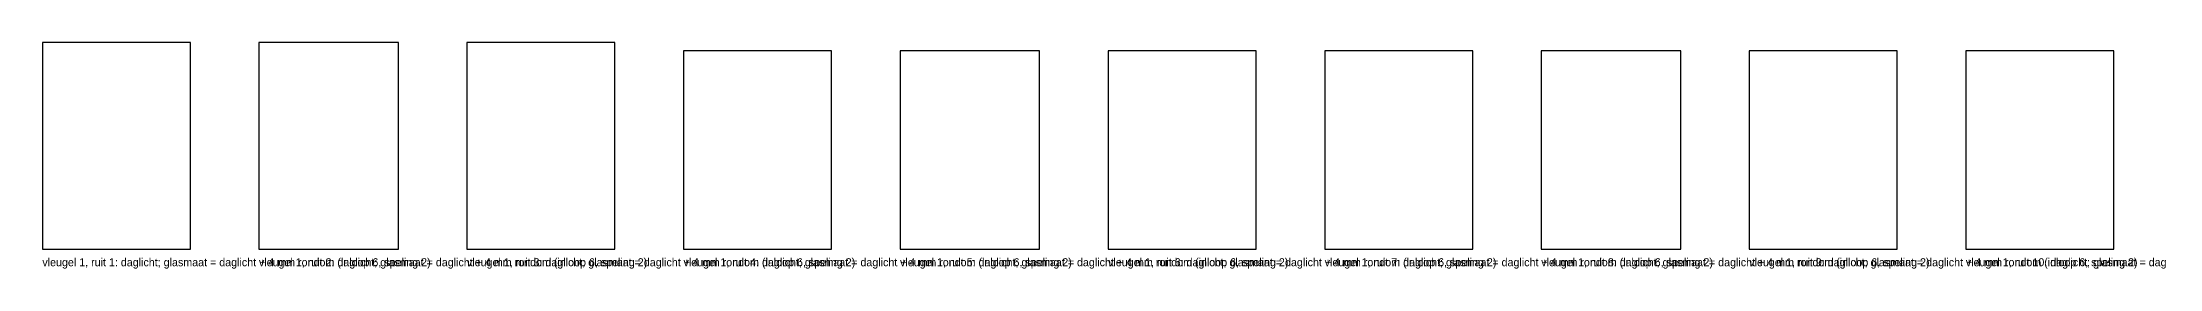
# Model space of a CAD drawing. Header units: millimetres. Extents: x 0 to 7042, y -34 to 362.
# Drawn here: x 0 to 3705, y -34 to 362 of the extents above; entities that cross this region are included whole.
import ezdxf

# ---------------------------------------------------------------- set-up
doc = ezdxf.new("R2010")
doc.units = ezdxf.units.MM

msp = doc.modelspace()

# ---------------------------------------------------------------- linework, layer by layer
at = {"layer": 'DAGLICHT'}
for p, q in [((259, 361.8333), (0, 361.8333)), ((0, 361.8333), (0, 0)), ((259, 0), (259, 361.8333)), ((623, 361.8333), (379, 361.8333)), ((379, 361.8333), (379, 0)), ((623, 0), (623, 361.8333)), ((1002, 361.8333), (743, 361.8333)), ((743, 361.8333), (743, 0)), ((1002, 0), (1002, 361.8333)), ((1381, 346.8333), (1122, 346.8333)), ((1122, 346.8333), (1122, 0)), ((1381, 0), (1381, 346.8333)), ((1745, 346.8333), (1501, 346.8333)), ((1501, 346.8333), (1501, 0)), ((1745, 0), (1745, 346.8333)), ((2124, 346.8333), (1865, 346.8333)), ((1865, 346.8333), (1865, 0)), ((2124, 0), (2124, 346.8333)), ((2503, 346.8333), (2244, 346.8333)), ((2244, 346.8333), (2244, 0)), ((2503, 0), (2503, 346.8333)), ((2867, 346.8333), (2623, 346.8333)), ((2623, 346.8333), (2623, 0)), ((2867, 0), (2867, 346.8333)), ((3246, 346.8333), (2987, 346.8333)), ((2987, 346.8333), (2987, 0)), ((3246, 0), (3246, 346.8333)), ((3625, 346.8333), (3366, 346.8333)), ((3366, 346.8333), (3366, 0)), ((3625, 0), (3625, 346.8333)), ((0, 0), (259, 0)), ((379, 0), (623, 0)), ((743, 0), (1002, 0)), ((1122, 0), (1381, 0)), ((1501, 0), (1745, 0)), ((1865, 0), (2124, 0)), ((2244, 0), (2503, 0)), ((2623, 0), (2867, 0)), ((2987, 0), (3246, 0)), ((3366, 0), (3625, 0))]:
    msp.add_line(p, q, dxfattribs=at)

# ---------------------------------------------------------------- texts
at = {"layer": 'TEKST'}
for s, p in [('vleugel 1, ruit 1: daglicht; glasmaat = daglicht + 4 mm rondom (inloop 6, speling 2)', (0, -30)), ('vleugel 1, ruit 2: daglicht; glasmaat = daglicht + 4 mm rondom (inloop 6, speling 2)', (379, -30)), ('vleugel 1, ruit 3: daglicht; glasmaat = daglicht + 4 mm rondom (inloop 6, speling 2)', (743, -30)), ('vleugel 1, ruit 4: daglicht; glasmaat = daglicht + 4 mm rondom (inloop 6, speling 2)', (1122, -30)), ('vleugel 1, ruit 5: daglicht; glasmaat = daglicht + 4 mm rondom (inloop 6, speling 2)', (1501, -30)), ('vleugel 1, ruit 6: daglicht; glasmaat = daglicht + 4 mm rondom (inloop 6, speling 2)', (1865, -30)), ('vleugel 1, ruit 7: daglicht; glasmaat = daglicht + 4 mm rondom (inloop 6, speling 2)', (2244, -30)), ('vleugel 1, ruit 8: daglicht; glasmaat = daglicht + 4 mm rondom (inloop 6, speling 2)', (2623, -30)), ('vleugel 1, ruit 9: daglicht; glasmaat = daglicht + 4 mm rondom (inloop 6, speling 2)', (2987, -30)), ('vleugel 1, ruit 10: daglicht; glasmaat = daglicht + 4 mm rondom (inloop 6, speling 2)', (3366, -30))]:
    msp.add_text(s, height=14, dxfattribs=at).set_placement(p)

doc.saveas('drawing.dxf')
